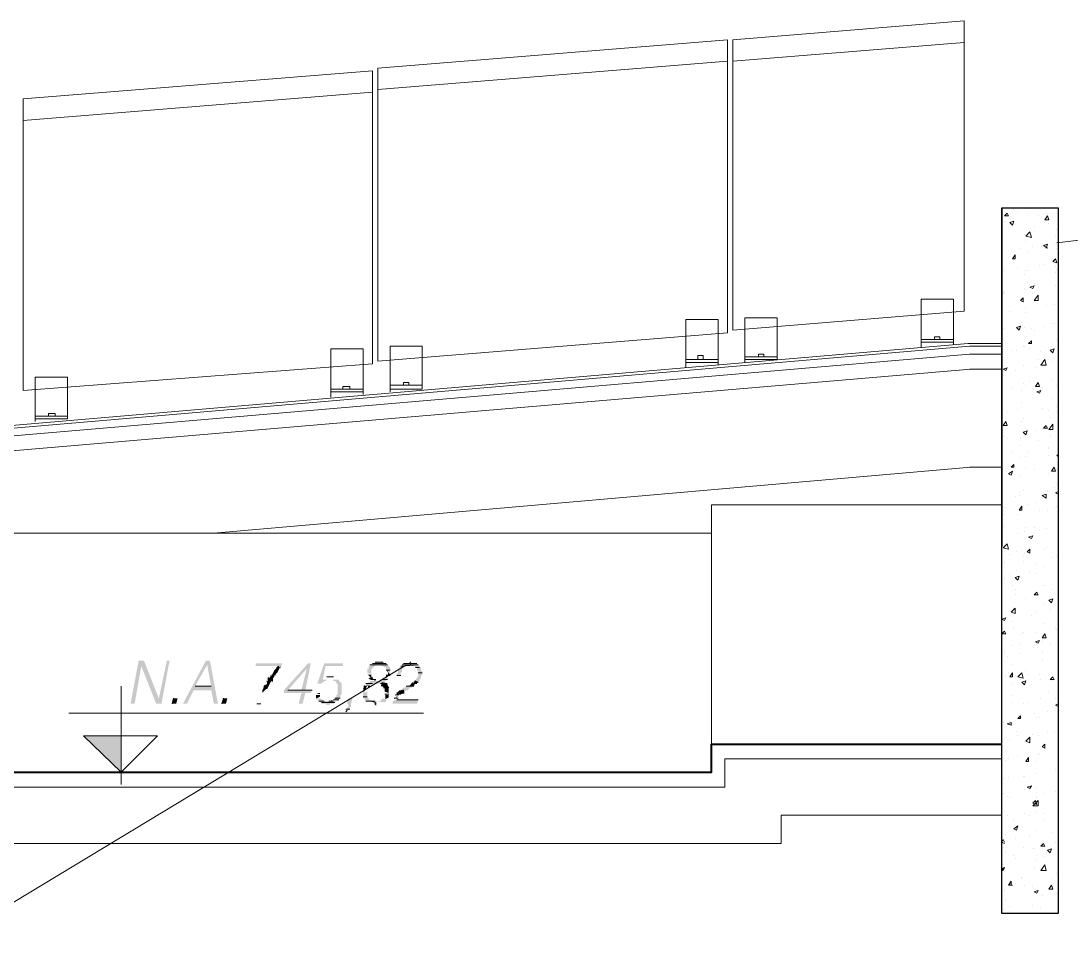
# Model space of a CAD drawing. Header units: millimetres. Extents: x 182 to 575, y -105 to 95.
# Drawn here: x 312.659 to 316.378, y 68.677 to 71.93 of the extents above; entities that cross this region are included whole.
import ezdxf

# ---------------------------------------------------------------- set-up
doc = ezdxf.new("R2010")
doc.units = ezdxf.units.MM
doc.header["$MEASUREMENT"] = 0
doc.layers.add('PDF_Geometry', color=7, linetype='Continuous')
doc.layers.add('PDF_Solid Fills', color=7, linetype='Continuous')

msp = doc.modelspace()

# ---------------------------------------------------------------- hatches: boundary and pattern name
at = {"layer": 'PDF_Solid Fills', "transparency": 33554559}
for points in [[(313.1754398308915, 69.66338860279669), (313.146866338828, 69.53005423771734), (313.0944858890925, 69.66338860279669), (313.0754390636957, 69.66338860279669), (313.0468720266588, 69.51100738586547), (313.061152317664, 69.51100738586547), (313.0849657039074, 69.6443385234316), (313.1373461536429, 69.51100738586547), (313.1563929790398, 69.51100738586547), (313.1849664711032, 69.66338860279669)], [(313.9611528203095, 69.6443385234316), (313.9563927144894, 69.64910185676496), (313.9516326351243, 69.65386193613), (313.9468725293043, 69.65386193613), (313.9421059684577, 69.65862526946336), (313.9135389314206, 69.65862526946336), (313.9087723970291, 69.65386193613), (313.904012291209, 69.65386193613), (313.8992521853888, 69.64910185676496), (313.8944856509974, 69.64910185676496), (313.8944856509974, 69.6443385234316), (313.8897255451773, 69.6443385234316), (313.8897255451773, 69.63481508427816), (313.8849654393571, 69.63481508427816), (313.8849654393571, 69.62052833824643), (313.8992521853888, 69.61576825888136), (313.8992521853888, 69.63481508427816), (313.904012291209, 69.63481508427816), (313.904012291209, 69.63957841761149), (313.9087723970291, 69.63957841761149), (313.9087723970291, 69.6443385234316), (313.9135389314206, 69.6443385234316), (313.9167130522037, 69.64751479637636), (313.9278192224259, 69.64910185676496), (313.9333798526141, 69.6483072490175), (313.9373458890925, 69.6443385234316), (313.9421059684577, 69.6443385234316), (313.9468725293043, 69.63957841761149), (313.9516326351243, 69.63957841761149), (313.9516326351243, 69.63005500491309), (313.9563927144894, 69.62529167157976), (313.9563927144894, 69.62052833824643), (313.965919381156, 69.62052833824643), (313.965919381156, 69.63957841761149)], [(313.5659162859179, 69.6443385234316), (313.5802030319496, 69.63957841761149), (313.5802030319496, 69.6443385234316), (313.5849631113148, 69.65386193613), (313.4897289049655, 69.65386193613), (313.4897289049655, 69.6443385234316)], [(313.880205359992, 69.57767132766443), (313.8754387991455, 69.57767132766443), (313.8944856509974, 69.5729112482993), (313.8944856509974, 69.57767132766443), (313.8992521853888, 69.57767132766443), (313.904012291209, 69.58243466099776), (313.9325857832725, 69.58243466099776), (313.9563927144894, 69.57767132766443), (313.9516326351243, 69.58243466099776), (313.9468725293043, 69.58719799433106), (313.9468725293043, 69.59195807369616), (313.9516326351243, 69.59195807369616), (313.9563927144894, 69.59672140702952), (313.9611528203095, 69.6014815128496), (313.9468725293043, 69.60624481972792), (313.9468725293043, 69.6014815128496), (313.9421059684577, 69.59672140702952), (313.9325857832725, 69.59672140702952), (313.9278192224259, 69.59195807369616), (313.8944856509974, 69.59195807369616), (313.8944856509974, 69.58719799433106), (313.8897255451773, 69.58719799433106), (313.8849654393571, 69.58243466099776), (313.880205359992, 69.58243466099776)], [(313.8897255451773, 69.6014815128496), (313.8944856509974, 69.59672140702952), (313.9087723970291, 69.59672140702952), (313.904012291209, 69.6014815128496), (313.904012291209, 69.60624481972792)], [(313.9611528203095, 69.55386439644747), (313.9468725293043, 69.55386439644747), (313.9611528203095, 69.54910106311414)], [(313.989726312373, 69.54434098374907), (313.984966233008, 69.54434098374907), (313.984966233008, 69.53957765041574), (314.0040130584047, 69.54434098374907), (313.989726312373, 69.54910106311414)], [(314.0087731642249, 69.5633878091459), (314.0040130584047, 69.55862450226758), (313.9992529790397, 69.55862450226758), (313.9992529790397, 69.55386439644747), (314.0182998044364, 69.55386439644747), (314.0230599102566, 69.55862450226758), (314.0278200160767, 69.55862450226758), (314.0325865504682, 69.5633878091459), (314.0373466562884, 69.568147914966), (314.0421067621083, 69.568147914966), (314.0468668414735, 69.5729112482993), (314.0516334023201, 69.5729112482993), (314.0325865504682, 69.57767132766443), (314.0278200160767, 69.5729112482993), (314.0230599102566, 69.5729112482993), (314.0182998044364, 69.568147914966), (314.0135332700449, 69.568147914966)], [(313.1992532171349, 69.53005423771734), (313.1944866827434, 69.51100738586547), (313.2087734287751, 69.51100738586547), (313.2135335081401, 69.53005423771734)], [(313.375441391738, 69.53005423771734), (313.370681285918, 69.51100738586547), (313.3849615769233, 69.51100738586547), (313.3897281377698, 69.53005423771734)], [(313.8087716033782, 69.48243389380198), (313.8182982700449, 69.4871972006803), (313.82305834941, 69.49195730650041), (313.82305834941, 69.49672063983374), (313.8278249102566, 69.50148071919881), (313.8278249102566, 69.51100738586547), (313.8325850160767, 69.53005423771734), (313.8182982700449, 69.53005423771734), (313.8135381642248, 69.51100738586547), (313.8182982700449, 69.51100738586547), (313.8182982700449, 69.49672063983374), (313.8135381642248, 69.49672063983374), (313.8135381642248, 69.49195730650041), (313.8087716033782, 69.49195730650041)], [(313.9754395663413, 69.52053079856387), (313.9754395663413, 69.51100738586547), (314.0611535875053, 69.51100738586547), (314.0659201483519, 69.52529090438398), (313.989726312373, 69.52529090438398)]]:
    msp.add_hatch(color=256, dxfattribs=at).paths.add_polyline_path(points)
h = msp.add_hatch(color=256, dxfattribs=at)
h.paths.add_polyline_path([(313.3183008361825, 69.64910185676496), (313.3325811271878, 69.5729112482993), (313.2754405980874, 69.5729112482993)])
h.paths.add_polyline_path([(313.3563945398862, 69.51100738586547), (313.3278210478227, 69.66338860279669), (313.313534301791, 69.66338860279669), (313.2325868150185, 69.51100738586547), (313.2468671060238, 69.51100738586547), (313.2706805187222, 69.55862450226758), (313.3325811271878, 69.55862450226758), (313.3421077938544, 69.51100738586547)], flags=0)
h = msp.add_hatch(color=256, dxfattribs=at)
h.paths.add_polyline_path([(313.6706771589339, 69.63481508427816), (313.651630307082, 69.55862450226758), (313.6040099631667, 69.55862450226758)])
h.paths.add_polyline_path([(313.6849639049656, 69.65386193613), (313.6754436933254, 69.65386193613), (313.5897296721614, 69.55862450226758), (313.5897296721614, 69.54910106311414), (313.651630307082, 69.54910106311414), (313.6421101218968, 69.51100738586547), (313.6563904129022, 69.51100738586547), (313.6659170531137, 69.54910106311414), (313.6849639049656, 69.54910106311414), (313.6897239843306, 69.55862450226758), (313.6659170531137, 69.55862450226758)], flags=0)
h = msp.add_hatch(color=256, dxfattribs=at)
h.paths.add_polyline_path([(313.7659178203095, 69.52529090438398), (313.7611577409444, 69.52529090438398), (313.7802045663412, 69.52053079856387), (313.7802045663412, 69.52529090438398), (313.7849646721613, 69.52529090438398), (313.7849646721613, 69.53005423771734), (313.7897247779815, 69.53005423771734), (313.7897247779815, 69.53957765041574), (313.794491312373, 69.54434098374907), (313.794491312373, 69.58243466099776), (313.7897247779815, 69.58719799433106), (313.7849646721613, 69.59195807369616), (313.7849646721613, 69.59672140702952), (313.7611577409444, 69.59672140702952), (313.7659178203095, 69.59195807369616), (313.7706779261296, 69.59195807369616), (313.7754380319498, 69.58719799433106), (313.7754380319498, 69.58243466099776), (313.7802045663412, 69.58243466099776), (313.7802045663412, 69.54434098374907), (313.7754380319498, 69.53957765041574), (313.7754380319498, 69.53481431708238), (313.7706779261296, 69.53005423771734)])
h.paths.add_polyline_path([(313.7325842488809, 69.52053079856387), (313.7278241430608, 69.52529090438398), (313.7230575822143, 69.52529090438398), (313.7230575822143, 69.53005423771734), (313.708777291209, 69.53005423771734), (313.708777291209, 69.52529090438398), (313.7135373970291, 69.52053079856387), (313.7182974763941, 69.51576746523054), (313.7230575822143, 69.51576746523054), (313.7230575822143, 69.51100738586547), (313.7373443282461, 69.51100738586547), (313.7421044340661, 69.50624405253214), (313.7516310742778, 69.50624405253214), (313.7516310742778, 69.51100738586547), (313.7659178203095, 69.51100738586547), (313.7706779261296, 69.51576746523054), (313.7754380319498, 69.52053079856387)])
h.paths.add_polyline_path([(313.708777291209, 69.58243466099776), (313.7230575822143, 69.58243466099776), (313.7278241430608, 69.58719799433106), (313.7302037892898, 69.58957762733482), (313.7373443282461, 69.59195807369616), (313.7421044340661, 69.59672140702952), (313.7278241430608, 69.59672140702952), (313.7373443282461, 69.6443385234316), (313.7992514181931, 69.6443385234316), (313.7992514181931, 69.65386193613), (313.7325842488809, 69.65386193613)])
h = msp.add_hatch(color=256, dxfattribs=at)
h.paths.add_polyline_path([(314.0230599102566, 69.6443385234316), (314.0040130584047, 69.6443385234316), (313.9992529790397, 69.63957841761149), (313.9992529790397, 69.63481508427816), (313.9944864181931, 69.63481508427816), (313.9944864181931, 69.62052833824643), (313.989726312373, 69.61576825888136), (313.989726312373, 69.61100492554803), (314.0040130584047, 69.61100492554803), (314.0040130584047, 69.62052833824643), (314.0087731642249, 69.62529167157976), (314.0087731642249, 69.63481508427816), (314.0135332700449, 69.63481508427816), (314.0135332700449, 69.63957841761149), (314.0182998044364, 69.63957841761149)])
h.paths.add_polyline_path([(314.0325865504682, 69.64910185676496), (314.0040130584047, 69.6443385234316), (314.0393868327845, 69.64706029695986), (314.0421067621083, 69.6443385234316), (314.0516334023201, 69.6443385234316), (314.0563935081401, 69.63957841761149), (314.0611535875053, 69.63957841761149), (314.0611535875053, 69.63005500491309), (314.0659201483519, 69.62529167157976), (314.0659201483519, 69.60624481972792), (314.0611535875053, 69.60624481972792), (314.0611535875053, 69.6014815128496), (314.0563935081401, 69.59672140702952), (314.0563935081401, 69.59195807369616), (314.0516334023201, 69.59195807369616), (314.0659201483519, 69.58719799433106), (314.0706802541719, 69.59195807369616), (314.0706802541719, 69.59672140702952), (314.075440333537, 69.6014815128496), (314.075440333537, 69.61100492554803), (314.0802004393571, 69.61100492554803), (314.0802004393571, 69.62529167157976), (314.075440333537, 69.63005500491309), (314.075440333537, 69.63957841761149), (314.0706802541719, 69.63957841761149), (314.0706802541719, 69.6443385234316), (314.0659201483519, 69.64910185676496)])
h = msp.add_hatch(color=256, dxfattribs=at)
h.paths.add_polyline_path([(313.9135389314206, 69.52053079856387), (313.9468725293043, 69.51576746523054), (313.9516326351243, 69.52053079856387), (313.9516326351243, 69.52529090438398), (313.9563927144894, 69.52529090438398), (313.9373458890925, 69.53005423771734), (313.9373458890925, 69.52529090438398), (313.9325857832725, 69.52529090438398), (313.9325857832725, 69.52053079856387)])
h.paths.add_polyline_path([(313.8992521853888, 69.52053079856387), (313.8992521853888, 69.52529090438398), (313.8897255451773, 69.52529090438398), (313.8897255451773, 69.53005423771734), (313.8849654393571, 69.53481431708238), (313.8849654393571, 69.55386439644747), (313.8706786933254, 69.54910106311414), (313.8706786933254, 69.53005423771734), (313.8754387991455, 69.53005423771734), (313.8754387991455, 69.52529090438398), (313.880205359992, 69.52053079856387)])

# ---------------------------------------------------------------- linework, layer by layer
at = {"layer": 'PDF_Geometry', "lineweight": 0}
for points in [[(315.1802025028493, 71.78719566628874), (315.9992490901508, 71.85386283560092), (315.9992490901508, 71.93005344406652), (315.1802025028493, 71.86338627475436), (315.1802025028493, 71.78719566628874), (315.1802025028493, 71.85862616893428)], [(313.9230591430608, 71.6871981266062), (315.1611556774524, 71.78719566628874), (315.1611556774524, 71.86338627475436), (313.9230591430608, 71.76338548110357), (313.9230591430608, 71.6871981266062), (313.9230591430608, 71.75386206840517)], [(312.6659157568175, 71.57767392025698), (313.904012291209, 71.67767145993955), (313.904012291209, 71.75386206840517), (312.6659157568175, 71.65386452872261), (312.6659157568175, 71.57767392025698), (312.6659157568175, 71.64910119538928)], [(315.9992490901508, 71.76338548110357), (315.9992490901508, 71.77291214777023)], [(315.1802025028493, 71.6967215393046), (315.1802025028493, 71.70624495200306)], [(315.8468678732196, 70.77291085147394), (315.8468678732196, 70.94433889380198), (315.961155412902, 70.94433889380198), (315.961155412902, 70.78243426417234)], [(315.0135345398862, 70.70148357634164), (315.0135345398862, 70.87291161866972), (315.1278220795688, 70.87291161866972), (315.1278220795688, 70.71100698904007)], [(315.2230627409444, 70.72053042819354), (315.2230627409444, 70.8776717244898), (315.3373438256006, 70.8776717244898), (315.3373438256006, 70.73005384089194), (315.2230627409444, 70.73005384089194)], [(313.965919381156, 70.61576955517765), (313.965919381156, 70.77767418480727), (314.0802004393571, 70.77767418480727), (314.0802004393571, 70.62529296787605), (313.965919381156, 70.62529296787605)], [(315.8468678732196, 70.8014811160242), (315.961155412902, 70.8014811160242)], [(315.8468678732196, 70.79195770332578), (315.961155412902, 70.79195770332578)], [(313.7563911800978, 70.59671947581256), (313.7563911800978, 70.76814751814061), (313.8706786933254, 70.76814751814061), (313.8706786933254, 70.60624288851096)], [(315.3373438256006, 70.73957725359034), (315.2230627409444, 70.73957725359034)], [(315.0135345398862, 70.73005384089194), (315.1278220795688, 70.73005384089194)], [(315.0135345398862, 70.72053042819354), (315.1278220795688, 70.72053042819354)], [(309.6040112594629, 70.14910249168557), (316.0230625028493, 70.69672024300834)], [(312.7087759949127, 70.51100545464854), (312.7087759949127, 70.66814997845808), (312.8230570795688, 70.66814997845808), (312.8230570795688, 70.52052886734694), (312.7087759949127, 70.52052886734694)], [(316.0182959420026, 70.69672024300834), (316.1325834552302, 70.69672024300834)], [(313.7563911800978, 70.62529296787605), (313.8706786933254, 70.62529296787605)], [(314.0802004393571, 70.63957648639456), (313.965919381156, 70.63957648639456)], [(313.7563911800978, 70.61576955517765), (313.8706786933254, 70.61576955517765)], [(312.8230570795688, 70.53005228004537), (312.7087759949127, 70.53005228004537)], [(313.3421077938544, 70.11576889380197), (316.0230625028493, 70.34910079856388)], [(316.0182959420026, 70.34910079856388), (316.1325834552302, 70.34910079856388)]]:
    msp.add_lwpolyline(points, dxfattribs=at)
at = {"layer": 'PDF_Geometry', "color": 254, "lineweight": 20, "true_color": 0xdddddd}
msp.add_lwpolyline([(315.9992490901508, 71.85386283560092), (315.9992490901508, 70.90148188321996), (315.1802025028493, 70.8348147139078), (315.1802025028493, 71.78719566628874)], close=True, dxfattribs=at)
at = {"layer": 'PDF_Geometry', "lineweight": 0}
for points in [[(315.1611556774524, 71.78719566628874), (315.1611556774524, 70.82529127475436), (313.9230591430608, 70.72529050755858), (313.9230591430608, 71.6871981266062)], [(313.904012291209, 71.67767145993955), (313.904012291209, 70.71576709486018), (312.6659157568175, 70.62052963454272), (312.6659157568175, 71.57767392025698)], [(315.9135350689868, 70.81100452872263), (315.8944882171349, 70.81100452872263), (315.8944882171349, 70.8014811160242), (315.9135350689868, 70.8014811160242)], [(315.0754416298332, 70.74434058692367), (315.0563948044365, 70.74434058692367), (315.0563948044365, 70.73005384089194), (315.0754416298332, 70.73005384089194)], [(315.2706766298334, 70.74910069274378), (315.2897234816851, 70.74910069274378), (315.2897234816851, 70.73957725359034), (315.2706766298334, 70.73957725359034)], [(313.82305834941, 70.63481638057448), (313.7992514181931, 70.63481638057448), (313.7992514181931, 70.62529296787605), (313.82305834941, 70.62529296787605)], [(314.0135332700449, 70.64909989909299), (314.0325865504682, 70.64909989909299), (314.0325865504682, 70.63957648639456), (314.0135332700449, 70.63957648639456)], [(312.756396338828, 70.53957894671203), (312.7802032965, 70.53957894671203), (312.7802032965, 70.53005228004537), (312.756396338828, 70.53005228004537)]]:
    msp.add_lwpolyline(points, close=True, dxfattribs=at)
at = {"layer": 'PDF_Geometry', "lineweight": 13}
for points in [[(326.2278241430608, 71.74433865570674), (324.4897237462354, 71.64433786205595), (322.9135376615794, 71.41576929062737), (320.1659157568175, 71.4729098197279), (318.4278218150185, 71.196720904384), (317.527821285918, 71.28719500491309), (316.3278249102566, 71.14434045464856)], [(309.6040112594629, 70.20148291496602), (316.0182959420026, 70.74910069274378), (316.1325834552302, 70.74910069274378)], [(316.1325834552302, 70.21576643348453), (315.1040151218967, 70.21576643348453), (315.1040151218967, 70.11576889380197), (315.1040151218967, 69.36814958163268)], [(316.1325834552302, 70.16814934353741), (316.1325834552302, 70.06814854988664)], [(309.6040112594629, 69.36814958163268), (309.6040112594629, 70.11576889380197), (315.1040151218967, 70.11576889380197)], [(313.9421059684577, 69.65862526946336), (313.9135389314206, 69.65862526946336), (313.9421059684577, 69.65862526946336)], [(314.0397267091984, 69.65862526946336), (314.0373466562884, 69.65862526946336), (314.0373434287751, 69.65862526946336), (314.0373466562884, 69.65862526946336), (314.0349666033784, 69.65386193613), (314.0349633890926, 69.65386193613), (314.0397267091984, 69.65148189644748), (314.0349666033784, 69.64672019009828)], [(305.6990322039101, 64.61576825888135), (314.0159165372407, 69.6443385234316), (314.0040130584047, 69.6443385234316), (314.0159165372407, 69.6443385234316)], [(313.904012291209, 69.65386193613), (313.9516326351243, 69.65386193613), (313.904012291209, 69.65386193613)], [(313.9278192224259, 69.64910185676496), (313.9563927144894, 69.64910185676496), (313.9278192224259, 69.64910185676496)], [(313.965919381156, 69.63005500491309), (313.9516326351243, 69.63005500491309), (313.965919381156, 69.63005500491309)], [(314.0659201483519, 69.64910185676496), (314.0040130584047, 69.6443385234316), (314.0659201483519, 69.64910185676496)], [(314.0659201483519, 69.64910185676496), (314.0087731642249, 69.64910185676496), (314.0659201483519, 69.64910185676496)], [(314.0135332700449, 69.65386193613), (314.0611535875053, 69.65386193613), (314.0135332700449, 69.65386193613)], [(314.0563935081401, 69.63957841761149), (314.0706802541719, 69.63957841761149), (314.0563935081401, 69.63957841761149)], [(313.7421044340661, 69.60624481972792), (313.7659178203095, 69.60624481972792), (313.7421044340661, 69.60624481972792)], [(313.7611577409444, 69.60624481972792), (313.7468709949127, 69.60624481972792), (313.7611577409444, 69.60624481972792)], [(313.9135357039073, 69.59195807369616), (313.9111556642249, 69.59672140702952), (313.9159189843307, 69.59672140702952)], [(313.9563927144894, 69.59672140702952), (313.9373458890925, 69.59672140702952), (313.9563927144894, 69.59672140702952)], [(313.9516326351243, 69.61100492554803), (313.965919381156, 69.61100492554803), (313.9516326351243, 69.61100492554803)], [(314.0802004393571, 69.62052833824643), (314.0659201483519, 69.62052833824643), (314.0802004393571, 69.62052833824643)], [(313.0135384287751, 69.2252918038549), (313.0135384287751, 69.5729112482993)], [(313.2754405980874, 69.5729112482993), (313.3325811271878, 69.5729112482993), (313.2754405980874, 69.5729112482993)], [(313.6897239843306, 69.55862450226758), (313.6040099631667, 69.55862450226758), (313.6897239843306, 69.55862450226758)], [(313.8706786933254, 69.5633878091459), (313.8849654393571, 69.5633878091459), (313.8706786933254, 69.5633878091459)], [(313.8849654393571, 69.5633878091459), (313.8706786933254, 69.5633878091459), (313.8849654393571, 69.5633878091459)], [(313.904012291209, 69.58243466099776), (313.880205359992, 69.58243466099776), (313.904012291209, 69.58243466099776)], [(313.9325857832725, 69.58243466099776), (313.9516326351243, 69.58243466099776), (313.9325857832725, 69.58243466099776)], [(313.9468725293043, 69.568147914966), (313.9611528203095, 69.568147914966), (313.9468725293043, 69.568147914966)], [(314.0087731642249, 69.54910106311414), (313.989726312373, 69.54910106311414), (314.0087731642249, 69.54910106311414)], [(313.989726312373, 69.54910106311414), (314.0087731642249, 69.54910106311414), (313.989726312373, 69.54910106311414)], [(314.0230599102566, 69.5729112482993), (314.0468668414735, 69.5729112482993), (314.0230599102566, 69.5729112482993)], [(314.0421067621083, 69.58243466099776), (314.0611535875053, 69.58243466099776), (314.0421067621083, 69.58243466099776)], [(313.1944866827434, 69.51100738586547), (313.1992532171349, 69.53005423771734), (313.1944866827434, 69.51100738586547)], [(313.370681285918, 69.51100738586547), (313.375441391738, 69.53005423771734), (313.370681285918, 69.51100738586547)], [(313.5087757568175, 69.51100738586547), (313.4944890107857, 69.51100738586547), (313.5087757568175, 69.51100738586547)], [(313.7135373970291, 69.52053079856387), (313.7325842488809, 69.52053079856387), (313.7135373970291, 69.52053079856387)], [(313.7325842488809, 69.52053079856387), (313.7135373970291, 69.52053079856387), (313.7325842488809, 69.52053079856387)], [(313.7706779261296, 69.51576746523054), (313.7230575822143, 69.51576746523054), (313.7706779261296, 69.51576746523054)], [(313.7492510345952, 69.52053079856387), (313.7659178203095, 69.52053079856387), (313.7587744605211, 69.52291085147394)], [(313.7659178203095, 69.52529090438398), (313.7849646721613, 69.52529090438398), (313.7659178203095, 69.52529090438398)], [(313.7706779261296, 69.53005423771734), (313.7897247779815, 69.53005423771734), (313.7706779261296, 69.53005423771734)], [(313.8849654393571, 69.53481431708238), (313.8706786933254, 69.53481431708238), (313.8849654393571, 69.53481431708238)], [(313.8968721457063, 69.52053079856387), (313.9159189843307, 69.51576746523054), (313.9159157568175, 69.51576746523054), (313.915915770045, 69.51100738586547), (313.9111524367116, 69.51100738586547), (313.9111556642249, 69.51100738586547), (313.915915770045, 69.50862571919879), (313.9159189843307, 69.50624405253214)], [(313.9468725293043, 69.54434098374907), (313.9611528203095, 69.54434098374907), (313.9468725293043, 69.54434098374907)], [(313.9944864181931, 69.53005423771734), (313.9801996721613, 69.53005423771734), (313.9944864181931, 69.53005423771734)], [(314.0659201483519, 69.52529090438398), (313.989726312373, 69.52529090438398), (314.0659201483519, 69.52529090438398)], [(312.8278236139603, 69.4776737879819), (314.0849670002036, 69.4776737879819)], [(313.82305834941, 69.49195730650041), (313.8087716033782, 69.49195730650041), (313.82305834941, 69.49195730650041)], [(308.6040099631667, 69.31576915835223), (309.5516308097275, 69.31576915835223), (309.5516308097275, 69.21576839115647), (315.1516290107858, 69.21576839115647), (315.1516290107858, 69.31576915835223), (316.1325834552302, 69.31576915835223)], [(308.6040099631667, 69.11576759750568), (309.351629275336, 69.11576759750568), (309.351629275336, 69.01576683030993), (315.3516305716322, 69.01576683030993), (315.3516305716322, 69.11576759750568), (316.1325834552302, 69.11576759750568)]]:
    msp.add_lwpolyline(points, dxfattribs=at)
at = {"layer": 'PDF_Geometry', "lineweight": 25}
msp.add_lwpolyline([(316.1325834552302, 71.26814817951626), (316.1325834552302, 70.06814854988664)], dxfattribs=at)
msp.add_lwpolyline([(316.1325834552302, 71.26814817951626), (316.3325850160767, 71.26814817951626), (316.3325850160767, 68.76814817951626), (316.1325834552302, 68.76814817951626)], close=True, dxfattribs=at)
at = {"layer": 'PDF_Geometry', "lineweight": 20}
for points in [[(316.1754436933254, 71.26338807369618), (316.1754436933254, 71.26338807369618)], [(316.1421101218968, 71.22053106311415), (316.1421101218968, 71.22053106311415)], [(316.1897239843306, 71.25386466099775), (316.1897239843306, 71.25386466099775)], [(316.2278241430608, 71.24433799433109), (316.2278241430608, 71.24433799433109)], [(316.2611577409444, 71.23957791496599), (316.2611577409444, 71.23957791496599)], [(316.294491312373, 71.24910132766442), (316.294491312373, 71.24910132766442)], [(316.2468709949127, 71.20148098374906), (316.2468709949127, 71.20148098374906)], [(316.2992514181931, 71.21100765041572), (316.2992514181931, 71.21100765041572)], [(316.3278249102566, 71.19195757105066), (316.3278249102566, 71.19195757105066)], [(316.2135373970291, 71.1729107191988), (316.2135373970291, 71.1729107191988)], [(316.2182974763941, 71.14910056046864), (316.2182974763941, 71.14910056046864)], [(316.2278241430608, 71.17767405253213), (316.2278241430608, 71.17767405253213)], [(316.32305834941, 71.16814738586547), (316.32305834941, 71.16814738586547)], [(316.1944905451772, 71.12529037528347), (316.1944905451772, 71.12529037528347)], [(316.2230575822143, 71.11100685676496), (316.2230575822143, 71.11100685676496)], [(316.2421044340661, 71.1300537086168), (316.2421044340661, 71.1300537086168)], [(316.294491312373, 71.12529037528347), (316.2802045663412, 71.13481704195013), (316.294491312373, 71.1395771213152), (316.2897247779815, 71.12529037528347)], [(316.3182982700449, 71.1395771213152), (316.3182982700449, 71.1395771213152)], [(316.3278249102566, 71.12529037528347), (316.3278249102566, 71.12529037528347)], [(316.1754436933254, 71.07290995200304), (316.1754436933254, 71.07290995200304)], [(316.1421101218968, 71.04433968745278), (316.1421101218968, 71.04433968745278)], [(316.1897239843306, 71.05386310015118), (316.1897239843306, 71.05386310015118)], [(316.2182974763941, 71.04433968745278), (316.2182974763941, 71.04433968745278)], [(316.2230575822143, 71.04433968745278), (316.2230575822143, 71.04433968745278)], [(316.2659178203095, 71.0633865128496), (316.2659178203095, 71.0633865128496)], [(316.2802045663412, 71.0681498461829), (316.2802045663412, 71.0681498461829)], [(316.32305834941, 71.0586264334845), (316.32305834941, 71.0586264334845)], [(316.32305834941, 71.03957635411945), (316.32305834941, 71.03957635411945)], [(316.3278249102566, 71.04909976681787), (316.3278249102566, 71.04909976681787)], [(316.2135373970291, 71.03005294142102), (316.2135373970291, 71.03005294142102)], [(316.1373435610502, 70.97291241232048), (316.1373435610502, 70.97291241232048)], [(316.1373435610502, 70.96814907898718), (316.1373435610502, 70.96814907898718)], [(316.1421101218968, 70.96338574565382), (316.1421101218968, 70.96338574565382)], [(316.2135373970291, 70.98243582501891), (316.2135373970291, 70.98243582501891)], [(316.2182974763941, 70.97767249168558), (316.2182974763941, 70.97767249168558)], [(316.2421044340661, 70.96338574565382), (316.2421044340661, 70.96338574565382)], [(316.2611577409444, 70.98719593083902), (316.2611577409444, 70.98719593083902)], [(316.32305834941, 70.99195923771734), (316.32305834941, 70.99195923771734)], [(316.3182982700449, 70.92529206840516), (316.3182982700449, 70.92529206840516)], [(316.1611569472936, 70.90148188321996), (316.1611569472936, 70.90148188321996)], [(316.2182974763941, 70.9110053223734), (316.2182974763941, 70.9110053223734)], [(316.2182974763941, 70.89672180385489), (316.2182974763941, 70.89672180385489)], [(316.2897247779815, 70.92052873507183), (316.2897247779815, 70.92052873507183)], [(316.2040107303624, 70.86338820597129), (316.2040107303624, 70.86338820597129)], [(316.2849646721613, 70.84910145993956), (316.2849646721613, 70.84910145993956)], [(316.3087716033782, 70.85862487263796), (316.3087716033782, 70.85862487263796)], [(316.3182982700449, 70.85862487263796), (316.3182982700449, 70.85862487263796)], [(316.1373435610502, 70.83957804724113), (316.1373435610502, 70.83957804724113)], [(316.2135373970291, 70.8443381266062), (316.2135373970291, 70.8443381266062)], [(316.2373443282461, 70.83957804724113), (316.2373443282461, 70.83957804724113)], [(316.2468709949127, 70.8348147139078), (316.2468709949127, 70.8348147139078)], [(309.3468691695159, 70.21576643348453), (316.0135358361825, 70.7871975975057), (316.1325834552302, 70.7871975975057)], [(309.4659167885635, 70.21576643348453), (316.0182959420026, 70.77767418480727), (316.1325834552302, 70.77767418480727)], [(316.208777291209, 70.77767418480727), (316.208777291209, 70.77767418480727)], [(316.2135373970291, 70.77767418480727), (316.2135373970291, 70.77767418480727)], [(316.3087716033782, 70.77767418480727), (316.3087716033782, 70.77767418480727)], [(316.3135381642248, 70.79195770332578), (316.3135381642248, 70.79195770332578)], [(316.3278249102566, 70.7967210102041), (316.3278249102566, 70.7967210102041)], [(316.1659170531137, 70.76338743877551), (316.1659170531137, 70.76338743877551)], [(316.1849639049656, 70.76338743877551), (316.1849639049656, 70.76338743877551)], [(316.2325842488809, 70.76814751814061), (316.2325842488809, 70.76814751814061)], [(316.2706779261296, 70.75862410544218), (316.2706779261296, 70.75862410544218)], [(316.1421101218968, 70.71100698904007), (316.1421101218968, 70.71100698904007)], [(316.208777291209, 70.71100698904007), (316.208777291209, 70.71100698904007)], [(316.2563911800978, 70.70148357634164), (316.2563911800978, 70.70148357634164)], [(316.2611577409444, 70.73005384089194), (316.2611577409444, 70.73005384089194)], [(316.3135381642248, 70.72529050755858), (316.3135381642248, 70.72529050755858)], [(316.1325834552302, 70.68243349697659), (316.1325834552302, 70.68243349697659)], [(316.1802037991455, 70.69195690967501), (316.1802037991455, 70.69195690967501)], [(316.1659170531137, 70.63005307369616), (316.1659170531137, 70.63005307369616)], [(316.208777291209, 70.64433981972789), (316.208777291209, 70.64433981972789)], [(316.2182974763941, 70.63957648639456), (316.2182974763941, 70.63957648639456)], [(316.2325842488809, 70.65386323242632), (316.2325842488809, 70.65386323242632)], [(316.2754380319498, 70.63005307369616), (316.2754380319498, 70.63005307369616)], [(316.3087716033782, 70.65862656575965), (316.3087716033782, 70.65862656575965)], [(316.3278249102566, 70.63957648639456), (316.3278249102566, 70.63957648639456)], [(316.2040107303624, 70.62052963454272), (316.2040107303624, 70.62052963454272)], [(316.3087716033782, 70.59195936999245), (316.3087716033782, 70.59195936999245)], [(316.1897239843306, 70.55386246523054), (316.1897239843306, 70.55386246523054)], [(316.2040107303624, 70.57767262396072), (316.2040107303624, 70.57767262396072)], [(316.2754380319498, 70.55862577210885), (316.2754380319498, 70.55862577210885)], [(316.3278249102566, 70.563385877929), (316.3278249102566, 70.563385877929)], [(316.151630307082, 70.5443390260771), (316.151630307082, 70.5443390260771)], [(316.208777291209, 70.52052886734694), (316.208777291209, 70.52052886734694)], [(316.2992514181931, 70.54910235941045), (316.2992514181931, 70.54910235941045)], [(316.3040115240132, 70.52529220068027), (316.3040115240132, 70.52529220068027)], [(316.3278249102566, 70.5443390260771), (316.3278249102566, 70.5443390260771)], [(316.2040107303624, 70.51100545464854), (316.2040107303624, 70.51100545464854)], [(316.2230575822143, 70.4824351900983), (316.2230575822143, 70.4824351900983)], [(316.2563911800978, 70.47767185676494), (316.2563911800978, 70.47767185676494)], [(316.2754380319498, 70.48719526946334), (316.2754380319498, 70.48719526946334)], [(316.1421101218968, 70.4586250049131), (316.1421101218968, 70.4586250049131)], [(316.151630307082, 70.44910159221467), (316.151630307082, 70.44910159221467)], [(316.1992506509973, 70.44910159221467), (316.1992506509973, 70.44910159221467)], [(316.2611577409444, 70.44433825888137), (316.2611577409444, 70.44433825888137)], [(316.3040115240132, 70.4586250049131), (316.3040115240132, 70.4586250049131)], [(316.1944905451772, 70.42529140702948), (316.1944905451772, 70.42529140702948)], [(316.2230575822143, 70.40624458163265), (316.2230575822143, 70.40624458163265)], [(316.2992514181931, 70.4205313276644), (316.2992514181931, 70.4205313276644)], [(316.2992514181931, 70.41576799433108), (316.2992514181931, 70.41576799433108)], [(316.1706771589339, 70.40148124829932), (316.1706771589339, 70.40148124829932)], [(316.1992506509973, 70.38243439644748), (316.1992506509973, 70.38243439644748)], [(316.2182974763941, 70.38719772978081), (316.2182974763941, 70.38719772978081)], [(316.2992514181931, 70.39195783560092), (316.2992514181931, 70.39195783560092)], [(316.3325850160767, 70.38719772978081), (316.3278249102566, 70.39195783560092), (316.3325850160767, 70.39195783560092)], [(316.1706771589339, 70.33005397316705), (316.1706771589339, 70.33005397316705)], [(316.2182974763941, 70.34434071919881), (316.2182974763941, 70.34434071919881)], [(316.2468709949127, 70.33957738586548), (316.2468709949127, 70.33957738586548)], [(316.3278249102566, 70.33957738586548), (316.3278249102566, 70.33957738586548)], [(316.1944905451772, 70.3157672271353), (316.1944905451772, 70.3157672271353)], [(316.2992514181931, 70.32529063983375), (316.2992514181931, 70.32529063983375)], [(316.1944905451772, 70.25862669803479), (316.1944905451772, 70.25862669803479)], [(316.208777291209, 70.26815011073319), (316.208777291209, 70.26815011073319)], [(316.294491312373, 70.26338677739986), (316.294491312373, 70.26338677739986)], [(316.3182982700449, 70.27767352343162), (316.3182982700449, 70.27767352343162)], [(316.3325850160767, 70.25386336470146), (316.32305834941, 70.25862669803479), (316.3325850160767, 70.26338677739986)], [(316.3278249102566, 70.28719696258503), (316.3278249102566, 70.28719696258503)], [(316.1802037991455, 70.24433995200306), (316.1802037991455, 70.24433995200306)], [(316.1944905451772, 70.2491000313681), (316.1944905451772, 70.2491000313681)], [(316.2230575822143, 70.21576643348453), (316.2230575822143, 70.21576643348453)], [(316.2563911800978, 70.22529310015119), (316.2563911800978, 70.22529310015119)], [(316.2897247779815, 70.2395766186697), (316.2897247779815, 70.2395766186697)], [(316.1421101218968, 70.20624302078613), (316.1421101218968, 70.20624302078613)], [(316.1421101218968, 70.18243608956917), (316.1421101218968, 70.18243608956917)], [(316.1897239843306, 70.18243608956917), (316.1897239843306, 70.18243608956917)], [(316.2659178203095, 70.1967196080877), (316.2659178203095, 70.1967196080877)], [(316.294491312373, 70.1967196080877), (316.294491312373, 70.1967196080877)], [(316.3182982700449, 70.20624302078613), (316.3182982700449, 70.20624302078613)], [(316.3278249102566, 70.21100635411946), (316.3278249102566, 70.21100635411946)], [(316.1421101218968, 70.13957907898717), (316.1421101218968, 70.13957907898717)], [(316.1897239843306, 70.11576889380197), (316.1897239843306, 70.11576889380197)], [(316.2135373970291, 70.12052899962208), (316.2135373970291, 70.12052899962208)], [(316.2182974763941, 70.13481574565384), (316.2182974763941, 70.13481574565384)], [(316.2468709949127, 70.13481574565384), (316.2468709949127, 70.13481574565384)], [(316.2659178203095, 70.12529233295544), (316.2659178203095, 70.12529233295544)], [(316.2897247779815, 70.13005241232048), (316.2897247779815, 70.13005241232048)], [(316.1611569472936, 70.03957828533638), (316.1611569472936, 70.03957828533638)], [(316.1849639049656, 70.04910172448979), (316.1849639049656, 70.04910172448979)], [(316.208777291209, 70.03481497845806), (316.208777291209, 70.03481497845806)], [(316.2135373970291, 70.04433839115646), (316.2135373970291, 70.04433839115646)], [(316.2849646721613, 70.05862513718822), (316.2849646721613, 70.05862513718822)], [(316.2897247779815, 70.06338847052155), (316.2897247779815, 70.06338847052155)], [(316.3135381642248, 70.03005487263795), (316.3135381642248, 70.03005487263795)], [(316.3278249102566, 70.03481497845806), (316.3278249102566, 70.03481497845806)], [(316.1421101218968, 70.01100479327286), (316.1421101218968, 70.01100479327286)], [(316.208777291209, 70.01576812660622), (316.208777291209, 70.01576812660622)], [(316.2516310742778, 70.00624471390782), (316.2516310742778, 70.00624471390782)], [(316.2849646721613, 69.99672127475435), (316.2849646721613, 69.99672127475435)], [(316.1611569472936, 69.96814778269089), (316.1611569472936, 69.96814778269089)], [(316.1849639049656, 69.98243452872262), (316.1849639049656, 69.98243452872262)], [(316.2325842488809, 69.97767119538929), (316.2325842488809, 69.97767119538929)], [(316.2563911800978, 69.97291111602422), (316.2563911800978, 69.97291111602422)], [(316.1421101218968, 69.95386426417235), (316.1421101218968, 69.95386426417235)], [(316.1706771589339, 69.93005410544217), (316.1706771589339, 69.93005410544217)], [(316.2754380319498, 69.93005410544217), (316.2754380319498, 69.93005410544217)], [(316.2849646721613, 69.93005410544217), (316.2849646721613, 69.93005410544217)], [(316.1802037991455, 69.91576735941044), (316.1802037991455, 69.91576735941044)], [(316.1802037991455, 69.8967205075586), (316.1802037991455, 69.8967205075586)], [(316.2182974763941, 69.88243376152684), (316.2182974763941, 69.88243376152684)], [(316.3087716033782, 69.91576735941044), (316.3087716033782, 69.91576735941044)], [(316.1754436933254, 69.84910016364327), (316.1754436933254, 69.84910016364327)], [(316.2802045663412, 69.863386909675), (316.2802045663412, 69.863386909675)], [(316.3040115240132, 69.84434005782316), (316.3040115240132, 69.84434005782316)], [(316.2373443282461, 69.8252932324263), (316.2373443282461, 69.8252932324263)], [(316.2563911800978, 69.83481664512473), (316.2563911800978, 69.83481664512473)], [(316.1706771589339, 69.80148304724113), (316.1706771589339, 69.80148304724113)], [(316.1754436933254, 69.7824362218443), (316.1754436933254, 69.7824362218443)], [(316.2802045663412, 69.79671974036282), (316.2802045663412, 69.79671974036282)], [(316.2802045663412, 69.79671974036282), (316.2802045663412, 69.79671974036282)], [(316.32305834941, 69.7824362218443), (316.32305834941, 69.7824362218443)], [(316.3278249102566, 69.77290955517762), (316.3278249102566, 69.77290955517762)], [(316.2040107303624, 69.75862603665911), (316.2040107303624, 69.75862603665911)], [(316.208777291209, 69.76338614247922), (316.208777291209, 69.76338614247922)], [(316.2516310742778, 69.76338614247922), (316.2516310742778, 69.76338614247922)], [(316.1421101218968, 69.69671894671205), (316.1421101218968, 69.69671894671205)], [(316.1706771589339, 69.71576902607714), (316.1706771589339, 69.71576902607714)], [(316.1992506509973, 69.72529243877554), (316.1992506509973, 69.72529243877554)], [(316.2563911800978, 69.72052913189722), (316.2563911800978, 69.72052913189722)], [(316.2754380319498, 69.73005254459565), (316.2754380319498, 69.73005254459565)], [(316.2754380319498, 69.69671894671205), (316.2754380319498, 69.69671894671205)], [(316.3040115240132, 69.72052913189722), (316.3040115240132, 69.72052913189722)], [(316.151630307082, 69.6776721213152), (316.151630307082, 69.6776721213152)], [(316.1992506509973, 69.68719553401363), (316.1992506509973, 69.68719553401363)], [(316.2754380319498, 69.66338860279669), (316.2754380319498, 69.66338860279669)], [(316.1706771589339, 69.64910185676496), (316.1706771589339, 69.64910185676496)], [(316.2182974763941, 69.63005500491309), (316.2182974763941, 69.63005500491309)], [(316.1468702012619, 69.60624481972792), (316.1468702012619, 69.60624481972792)], [(316.1563904129022, 69.62052833824643), (316.1563904129022, 69.62052833824643)], [(316.1992506509973, 69.59672140702952), (316.1992506509973, 69.59672140702952)], [(316.2230575822143, 69.61576825888136), (316.2230575822143, 69.61576825888136)], [(316.2659178203095, 69.61576825888136), (316.2659178203095, 69.61576825888136)], [(316.2706779261296, 69.59672140702952), (316.2706779261296, 69.59672140702952)], [(316.3087716033782, 69.59195807369616), (316.3087716033782, 69.59195807369616)], [(316.1659170531137, 69.58243466099776), (316.1659170531137, 69.58243466099776)], [(316.2992514181931, 69.55386439644747), (316.2992514181931, 69.55386439644747)], [(316.1659170531137, 69.51576746523054), (316.1659170531137, 69.51576746523054)], [(316.1706771589339, 69.53957765041574), (316.1706771589339, 69.53957765041574)], [(316.208777291209, 69.51100738586547), (316.208777291209, 69.51100738586547)], [(316.2230575822143, 69.51576746523054), (316.2230575822143, 69.51576746523054)], [(316.2706779261296, 69.53005423771734), (316.2706779261296, 69.53005423771734)], [(316.32305834941, 69.53005423771734), (316.32305834941, 69.53005423771734)], [(316.3325850160767, 69.50148071919881), (316.32305834941, 69.50624405253214), (316.3325850160767, 69.51100738586547)], [(316.2468709949127, 69.4776737879819), (316.2468709949127, 69.4776737879819)], [(316.294491312373, 69.48243389380198), (316.294491312373, 69.48243389380198)], [(316.1373435610502, 69.44434019009827), (316.1373435610502, 69.44434019009827)], [(316.1611569472936, 69.44910029591838), (316.1611569472936, 69.44910029591838)], [(316.2563911800978, 69.46338704195014), (316.2563911800978, 69.46338704195014)], [(316.2659178203095, 69.46338704195014), (316.2659178203095, 69.46338704195014)], [(316.1849639049656, 69.41100661866972), (316.1849639049656, 69.41100661866972)], [(316.2421044340661, 69.40148317951625), (316.2421044340661, 69.40148317951625)], [(316.294491312373, 69.41100661866972), (316.294491312373, 69.41100661866972)], [(316.3182982700449, 69.41100661866972), (316.3182982700449, 69.41100661866972)], [(316.1611569472936, 69.38243310015119), (316.1611569472936, 69.38243310015119)], [(316.1897239843306, 69.39671984618292), (316.1897239843306, 69.39671984618292)], [(316.2135373970291, 69.37767302078612), (316.2135373970291, 69.37767302078612)], [(316.2278241430608, 69.38719643348452), (316.2278241430608, 69.38719643348452)], [(316.2611577409444, 69.39671984618292), (316.2611577409444, 69.39671984618292)], [(316.1897239843306, 69.32529257105065), (316.1897239843306, 69.32529257105065)], [(316.2611577409444, 69.33005267687076), (316.2611577409444, 69.33005267687076)], [(316.2659178203095, 69.3348160102041), (316.2659178203095, 69.3348160102041)], [(316.1373435610502, 69.31576915835223), (316.1373435610502, 69.31576915835223)], [(316.1468702012619, 69.3110058250189), (316.1468702012619, 69.3110058250189)], [(316.1563904129022, 69.31576915835223), (316.1563904129022, 69.31576915835223)], [(316.2516310742778, 69.30624574565383), (316.2516310742778, 69.30624574565383)], [(316.1563904129022, 69.24910196258506), (316.1563904129022, 69.24910196258506)], [(316.208777291209, 69.25386206840517), (316.208777291209, 69.25386206840517)], [(316.2135373970291, 69.25386206840517), (316.2135373970291, 69.25386206840517)], [(316.2563911800978, 69.26338548110357), (316.2563911800978, 69.26338548110357)], [(316.32305834941, 69.2776722271353), (316.32305834941, 69.2776722271353)], [(316.1373435610502, 69.24433865570674), (316.1373435610502, 69.24433865570674)], [(316.1373435610502, 69.1919582059713), (316.1373435610502, 69.1919582059713)], [(316.151630307082, 69.18243479327288), (316.151630307082, 69.18243479327288)], [(316.151630307082, 69.18243479327288), (316.151630307082, 69.18243479327288)], [(316.1611569472936, 69.17767145993955), (316.1611569472936, 69.17767145993955)], [(316.2135373970291, 69.20624495200306), (316.2135373970291, 69.20624495200306)], [(316.2563911800978, 69.21100505782314), (316.2563911800978, 69.21100505782314)], [(316.2563911800978, 69.1967215393046), (316.2563911800978, 69.1967215393046)], [(316.2563911800978, 69.17767145993955), (316.2563911800978, 69.17767145993955)], [(316.2849646721613, 69.1919582059713), (316.2849646721613, 69.1919582059713)], [(316.32305834941, 69.20148164512474), (316.32305834941, 69.20148164512474)], [(316.151630307082, 69.11576759750568), (316.151630307082, 69.11576759750568)], [(316.1754436933254, 69.10148085147395), (316.1754436933254, 69.10148085147395)], [(316.2135373970291, 69.12053093083904), (316.2135373970291, 69.12053093083904)], [(316.2325842488809, 69.11576759750568), (316.2325842488809, 69.11576759750568)], [(316.2516310742778, 69.13005434353744), (316.2516310742778, 69.13005434353744)], [(316.2849646721613, 69.12053093083904), (316.2849646721613, 69.12053093083904)], [(316.2516310742778, 69.06338717422526), (316.2516310742778, 69.06338717422526)], [(316.2802045663412, 69.09672077210885), (316.2802045663412, 69.09672077210885)], [(316.1421101218968, 69.01576683030993), (316.1325834552302, 69.02053016364326), (316.1373435610502, 69.03005357634166), (316.1421101218968, 69.02053016364326)], [(316.1468702012619, 69.0491004281935), (316.1468702012619, 69.0491004281935)], [(316.1802037991455, 69.03481690967499), (316.1802037991455, 69.03481690967499)], [(316.2325842488809, 69.03957698904006), (316.2325842488809, 69.03957698904006)], [(316.3087716033782, 69.05386376152686), (316.3087716033782, 69.05386376152686)], [(316.1373435610502, 69.00148331179142), (316.1373435610502, 69.00148331179142)], [(316.208777291209, 69.00148331179142), (316.208777291209, 69.00148331179142)], [(316.2421044340661, 68.99671997845806), (316.2421044340661, 68.99671997845806)], [(316.2468709949127, 68.99671997845806), (316.2468709949127, 68.99671997845806)], [(316.32305834941, 69.02053016364326), (316.32305834941, 69.02053016364326)], [(316.1468702012619, 68.98243323242633), (316.1468702012619, 68.98243323242633)], [(316.1754436933254, 68.9729098197279), (316.1754436933254, 68.9729098197279)], [(316.1802037991455, 68.9633864070295), (316.1802037991455, 68.9633864070295)], [(316.2563911800978, 68.9729098197279), (316.2563911800978, 68.9729098197279)], [(316.2563911800978, 68.95862630120936), (316.2563911800978, 68.95862630120936)], [(316.2849646721613, 68.96814971390782), (316.2849646721613, 68.96814971390782)], [(316.1373435610502, 68.9395762218443), (316.1373435610502, 68.9395762218443)], [(316.1421101218968, 68.91576929062737), (316.1421101218968, 68.91576929062737)], [(316.2468709949127, 68.93005280914588), (316.2468709949127, 68.93005280914588)], [(316.1706771589339, 68.86814894671204), (316.1563904129022, 68.86814894671204), (316.1659170531137, 68.8824356927438), (316.1659170531137, 68.86814894671204)], [(316.2040107303624, 68.89671921126231), (316.2040107303624, 68.89671921126231)], [(316.2040107303624, 68.8919591054422), (316.2040107303624, 68.8919591054422)], [(316.3087716033782, 68.8919591054422), (316.3087716033782, 68.8919591054422)], [(316.3278249102566, 68.91100595729404), (316.3278249102566, 68.91100595729404)], [(316.1421101218968, 68.8491020948602), (316.1421101218968, 68.8491020948602)], [(316.2135373970291, 68.86814894671204), (316.2135373970291, 68.86814894671204)], [(316.2421044340661, 68.86338561337871), (316.2421044340661, 68.86338561337871)], [(316.1468702012619, 68.81576852343161), (316.1468702012619, 68.81576852343161)], [(316.2754380319498, 68.83005526946334), (316.2754380319498, 68.83005526946334)], [(316.3278249102566, 68.83957868216177), (316.3278249102566, 68.83957868216177)], [(316.1373435610502, 68.78243492554802), (316.1373435610502, 68.78243492554802)], [(316.1611569472936, 68.79195833824642), (316.1611569472936, 68.79195833824642)], [(316.2421044340661, 68.79672167157975), (316.2421044340661, 68.79672167157975)], [(316.2706779261296, 68.78719500491309), (316.2706779261296, 68.78719500491309)], [(316.32305834941, 68.76814817951626), (316.32305834941, 68.76814817951626)]]:
    msp.add_lwpolyline(points, dxfattribs=at)
for points in [[(316.151630307082, 71.24910132766442), (316.1563904129022, 71.23957791496599), (316.1421101218968, 71.23957791496599)], [(316.1754436933254, 71.22053106311415), (316.1706771589339, 71.20624431708242), (316.1611569472936, 71.21576772978082)], [(316.294491312373, 71.23957791496599), (316.2992514181931, 71.22529116893426), (316.2849646721613, 71.22529116893426)], [(316.2182974763941, 71.16814738586547), (316.2325842488809, 71.18243413189722), (316.2373443282461, 71.1633873065004)], [(316.1802037991455, 71.10148344406653), (316.1802037991455, 71.0871966980348), (316.1706771589339, 71.0871966980348)], [(316.32305834941, 71.0871966980348), (316.3278249102566, 71.07290995200304), (316.3135381642248, 71.07767328533637)], [(316.2468709949127, 70.99195923771734), (316.2421044340661, 70.98243582501891), (316.2325842488809, 70.98719593083902)], [(316.208777291209, 70.94910222713528), (316.208777291209, 70.93481548110356), (316.1992506509973, 70.93957881443689)], [(316.2611577409444, 70.93957881443689), (316.2468709949127, 70.93957881443689), (316.2611577409444, 70.95862566628875)], [(316.1992506509973, 70.84910145993956), (316.1944905451772, 70.8348147139078), (316.1849639049656, 70.8443381266062)], [(316.2373443282461, 70.7967210102041), (316.2373443282461, 70.7871975975057), (316.2278241430608, 70.7871975975057)], [(316.3182982700449, 70.76814751814061), (316.3135381642248, 70.7538639996221), (316.3040115240132, 70.76338743877551)], [(316.151630307082, 70.70148357634164), (316.1468702012619, 70.69195690967501), (316.1373435610502, 70.69672024300834)], [(316.2897247779815, 70.71100698904007), (316.2706779261296, 70.71100698904007), (316.2849646721613, 70.73005384089194)], [(316.2611577409444, 70.64909989909299), (316.2659178203095, 70.63481638057448), (316.2516310742778, 70.63481638057448)], [(316.2706779261296, 70.62052963454272), (316.2659178203095, 70.61100622184432), (316.2563911800978, 70.61576955517765)], [(316.1468702012619, 70.51100545464854), (316.151630307082, 70.49672193613003), (316.1373435610502, 70.49672193613003)], [(316.2230575822143, 70.47767185676494), (316.2182974763941, 70.4633883382464), (316.208777291209, 70.47291175094483)], [(316.2897247779815, 70.49672193613003), (316.294491312373, 70.48719526946334), (316.2802045663412, 70.48719526946334)], [(316.3135381642248, 70.4824351900983), (316.2992514181931, 70.4824351900983), (316.3135381642248, 70.5014820154951)], [(316.1706771589339, 70.33481405253215), (316.1659170531137, 70.32053053401361), (316.1563904129022, 70.32529063983375)], [(316.1754436933254, 70.35862423771732), (316.1754436933254, 70.34910079856388), (316.1659170531137, 70.34910079856388)], [(316.3182982700449, 70.34910079856388), (316.32305834941, 70.33481405253215), (316.3087716033782, 70.33481405253215)], [(316.2897247779815, 70.25386336470146), (316.2897247779815, 70.2395766186697), (316.2754380319498, 70.2491000313681)], [(316.2040107303624, 70.21100635411946), (316.2040107303624, 70.1967196080877), (316.1944905451772, 70.1967196080877)], [(316.2421044340661, 70.10624548110357), (316.2373443282461, 70.09671881443691), (316.2278241430608, 70.10148214777024)], [(316.1563904129022, 70.05862513718822), (316.1373435610502, 70.06338847052155), (316.151630307082, 70.07767198904008)], [(316.2325842488809, 70.05862513718822), (316.2325842488809, 70.04433839115646), (316.2230575822143, 70.04910172448979)], [(316.1944905451772, 69.96338767687078), (316.1897239843306, 69.94910093083902), (316.1802037991455, 69.95862436999246)], [(316.2563911800978, 69.906243920257), (316.2611577409444, 69.8967205075586), (316.2468709949127, 69.8967205075586)], [(316.3135381642248, 69.88243376152684), (316.3087716033782, 69.86815024300833), (316.2992514181931, 69.87767365570673)], [(316.1802037991455, 69.8300533117914), (316.1659170531137, 69.83481664512473), (316.1802037991455, 69.84910016364327)], [(316.1468702012619, 69.81576656575967), (316.1421101218968, 69.80624315306122), (316.1325834552302, 69.81100648639455)], [(316.1421101218968, 69.76814947581258), (316.1468702012619, 69.75862603665911), (316.1325834552302, 69.75862603665911)], [(316.2659178203095, 69.73481587792898), (316.2611577409444, 69.72529243877554), (316.2516310742778, 69.73005254459565)], [(316.2849646721613, 69.75862603665911), (316.2897247779815, 69.74433929062738), (316.2754380319498, 69.74433929062738)], [(316.1706771589339, 69.62052833824643), (316.1706771589339, 69.60624481972792), (316.1611569472936, 69.60624481972792)], [(316.208777291209, 69.6014815128496), (316.1897239843306, 69.60624481972792), (316.2040107303624, 69.62052833824643)], [(316.2182974763941, 69.59195807369616), (316.2135373970291, 69.57767132766443), (316.2040107303624, 69.58719799433106)], [(316.3135381642248, 69.60624481972792), (316.3182982700449, 69.59672140702952), (316.3040115240132, 69.59672140702952)], [(316.1659170531137, 69.44434019009827), (316.1659170531137, 69.43481677739985), (316.151630307082, 69.43957688321996)], [(316.1992506509973, 69.46815037528344), (316.1992506509973, 69.45862370861681), (316.1897239843306, 69.45862370861681)], [(316.2325842488809, 69.37290968745279), (316.2182974763941, 69.37767302078612), (316.2325842488809, 69.39195976681785)], [(316.2849646721613, 69.36814958163268), (316.2849646721613, 69.35386283560092), (316.2754380319498, 69.35862616893428)], [(316.2278241430608, 69.32052926417234), (316.2278241430608, 69.30624574565383), (316.2182974763941, 69.30624574565383)], [(316.2373443282461, 69.22052847052157), (316.2325842488809, 69.21100505782314), (316.2230575822143, 69.21576839115647)], [(316.2516310742778, 69.16814804724112), (316.2563911800978, 69.15386452872261), (316.2421044340661, 69.15862460808768)], [(316.2611577409444, 69.14910119538928), (316.2421044340661, 69.14910119538928), (316.2611577409444, 69.16814804724112)], [(316.1897239843306, 69.07767392025698), (316.1849639049656, 69.06338717422526), (316.1754436933254, 69.06815050755858)], [(316.2802045663412, 69.01576683030993), (316.2849646721613, 69.0062434176115), (316.2706779261296, 69.0062434176115)], [(316.3087716033782, 68.99671997845806), (316.3040115240132, 68.98243323242633), (316.294491312373, 68.99195989909299)], [(316.1421101218968, 68.93005280914588), (316.1373435610502, 68.92052936999244), (316.1325834552302, 68.92529270332577)], [(316.2897247779815, 68.92052936999244), (316.2706779261296, 68.92052936999244), (316.2849646721613, 68.9395762218443)], [(316.2611577409444, 68.8491020948602), (316.2563911800978, 68.83957868216177), (316.2468709949127, 68.84433878798188)], [(316.3087716033782, 68.86814894671204), (316.3135381642248, 68.85386220068028), (316.2992514181931, 68.85386220068028)]]:
    msp.add_lwpolyline(points, close=True, dxfattribs=at)
at = {"layer": 'PDF_Geometry', "lineweight": 13}
for points in [[(313.5659162859179, 69.64195847052156, 0.01010797821801706, 0.01010797821801706, 0), (313.5706796060238, 69.63719675094487, 0.01010222692759942, 0.01010222692759942, 0), (313.5659195002037, 69.63243504459564, 0.01428674603174397, 0.01428674603174397, 0), (313.5635362197804, 69.62767333824641, 0, 0, 0), (313.5611529525846, 69.62529167157976, 0.0142867460317575, 0.0142867460317575, 0), (313.5587729129021, 69.62052833824643, 0.01009883304586884, 0.01009883304586884, 0), (313.554012807082, 69.61576825888136, 0.01428674603174397, 0.01428674603174397, 0), (313.554012807082, 69.61100492554803, 0, 0, 0), (313.5492527012618, 69.61100492554803, 0.01428674603174397, 0.01428674603174397, 0), (313.5492527012618, 69.60624481972792, 0.01010222692758506, 0.01010222692758506, 0), (313.5444861668703, 69.6014815128496, 0.01428029100529622, 0.01428029100529622, 0), (313.5444861668703, 69.59672140702952, 0.01428674603174397, 0.01428674603174397, 0), (313.5397260610503, 69.59672140702952, 0.01428674603174397, 0.01428674603174397, 0), (313.5397260610503, 69.59195807369616, 0.01009883306488751, 0.01009883306488751, 0), (313.5349659552301, 69.58719799433106, 0.0142867460317575, 0.0142867460317575, 0), (313.5325859155477, 69.58243466099776, 0.0142867460317575, 0.0142867460317575, 0), (313.5302026483519, 69.57767132766443, 0, 0, 0), (313.5302026483519, 69.5729112482993, 0.01428674603174397, 0.01428674603174397, 0), (313.5254393150185, 69.57052958163268, 0.01428674603174397, 0.01428674603174397, 0), (313.5230592621085, 69.56576786205594, 0.0101057061578496, 0.0101057061578496, 0), (313.5206792091983, 69.56100615570674, 0.01428674603174397, 0.01428674603174397, 0), (313.5206792091983, 69.55624444935754, 0, 0, 0), (313.5182991695159, 69.55386439644747, 0, 0, 0), (313.5159191298334, 69.54910106311414, 0, 0, 0), (313.5159191298334, 69.54434098374907, 0, 0, 0), (313.5111525689867, 69.53957765041574, 0, 0, 0), (313.5111525689867, 69.53481431708238, 0, 0, 0), (313.5111525689867, 69.53005423771734, 0, 0, 0), (313.5063924631665, 69.53005423771734, 0, 0, 0), (313.5063924631665, 69.52529090438398, 0, 0, 0), (313.5063924631665, 69.52053079856387, 0, 0, 0), (313.5016323838016, 69.51576746523054, 0, 0, 0), (313.5016323838016, 69.51100738586547, 0, 0, 0)], [(313.7587744605211, 69.60624481972792, 0, 0, 0), (313.7540143679286, 69.60624481972792, 0, 0, 0), (313.7540111271878, 69.60624481972792, 0, 0, 0), (313.7540111271878, 69.6014815128496, 0, 0, 0), (313.7540111404154, 69.6014815128496, 0.05238042328041307, 0.05238042328041307, 0), (313.7540143547011, 69.6014815128496, 0, 0, 0), (313.7540143547011, 69.59672140702952, 0, 0, 0)], [(313.892108812373, 69.61814829856388, 0, 0, 0), (313.892108812373, 69.61338659221465, 0.01428674603174397, 0.01428674603174397, 0), (313.892108812373, 69.60862487263796, 0, 0, 0), (313.8944888652831, 69.60624481972792, 0, 0, 0), (313.8897255451773, 69.60386316628876, 0, 0, 0)], [(313.9611560478228, 69.62052833824643, 0.0142867460317575, 0.0142867460317575, 0), (313.9587760081401, 69.61814829856388, 0, 0, 0), (313.9587760081401, 69.61338659221465, 0.01346585720168794, 0.01346585720168794, 0), (313.9587760081401, 69.60862487263796, 0, 0, 0), (313.9540126748069, 69.60386316628876, 0, 0, 0)], [(313.8849622250715, 69.57529128798188, 0.01904685185185902, 0.01904685185185902, 0), (313.8849622250715, 69.5729112482993, 0.01428674603174397, 0.01428674603174397, 0), (313.8802021192513, 69.57052958163268, 0.01428674603174397, 0.01428674603174397, 0), (313.8802021192513, 69.56576786205594, 0, 0, 0), (313.8778220663412, 69.56100615570674, 0, 0, 0), (313.8778220663412, 69.55624444935754, 0, 0, 0), (313.8778220663412, 69.55148272978082, 0, 0, 0)], [(313.9349658361825, 69.58005299433108, 0.01428674603174397, 0.01428674603174397, 0), (313.9492493414735, 69.57767132766443, 0.01428674603174397, 0.01428674603174397, 0), (313.9492493414735, 69.5729112482993, 0.01428029100529622, 0.01428029100529622, 0), (313.9516293943835, 69.5729112482993, 0.01428029100529622, 0.01428029100529622, 0), (313.9540126748069, 69.568147914966, 0.01428029100529622, 0.01428029100529622, 0), (313.9540126748069, 69.5633878091459, 0.01428029100529622, 0.01428029100529622, 0), (313.9540126748069, 69.55862450226758, 0.01428029100529622, 0.01428029100529622, 0), (313.9540126748069, 69.55386439644747, 0, 0, 0)], [(313.7111541033782, 69.54672102343159, 0, 0, 0), (313.7111541033782, 69.54195931708242, 0.01428674603174397, 0.01428674603174397, 0), (313.7111541033782, 69.53719598374909, 0.01428674603174397, 0.01428674603174397, 0), (313.7111541033782, 69.53243427739986, 0, 0, 0), (313.7063940107857, 69.53005423771734, 0, 0, 0)], [(313.9540126748069, 69.55148272978082, 0, 0, 0), (313.9540126748069, 69.54672102343159, 0, 0, 0), (313.9540126748069, 69.54195931708242, 0.01428029100529622, 0.01428029100529622, 0), (313.9540126748069, 69.53719598374909, 0.01428674603174397, 0.01428674603174397, 0), (313.9492493414735, 69.53481431708238, 0, 0, 0), (313.9492493414735, 69.53005423771734, 0, 0, 0), (313.9563927144894, 69.52767257105066, 0, 0, 0)], [(313.9944896457063, 69.54195931708242, 0, 0, 0), (313.9921096060239, 69.53957765041574, 0.006740915895084099, 0.006740915895084099, 0), (313.9897263256006, 69.53481431708238, 0, 0, 0), (313.9873430451772, 69.53243427739986, 0, 0, 0), (313.9873430451772, 69.52767257105066, 0, 0, 0), (313.982582939357, 69.52291085147394, 0, 0, 0)]]:
    msp.add_lwpolyline(points, format="xyseb", dxfattribs=at)
for points in [[(313.9563927144894, 69.64910185676496), (313.8944856509974, 69.64910185676496), (313.9563927144894, 69.64910185676496)], [(313.9135389314206, 69.59672140702952), (313.8992521853888, 69.59672140702952), (313.9135389314206, 69.59672140702952)], [(314.0040130584047, 69.61100492554803), (313.989726312373, 69.61100492554803), (314.0040130584047, 69.61100492554803)], [(313.9135389314206, 69.52053079856387), (313.880205359992, 69.52053079856387), (313.9135389314206, 69.52053079856387)], [(313.8135381642248, 69.4871972006803), (313.8087716033782, 69.48243389380198), (313.8135381642248, 69.4871972006803)], [(313.142106233008, 69.39671984618292), (313.0135384287751, 69.2681488144369), (312.8802040636957, 69.39671984618292)]]:
    msp.add_lwpolyline(points, close=True, dxfattribs=at)
for points, const_width in [([(314.0516334023201, 69.58957803401364), (314.0563934949126, 69.58719799433106), (314.0516301748069, 69.58481632766441), (314.0492501351243, 69.58243466099776), (314.0444900293043, 69.57767132766443), (314.0516334023201, 69.57529128798188)], 0.01010567809491282), ([(314.0159165372407, 69.55386439644747), (314.001629791209, 69.55148272978082), (313.9968696853888, 69.54672102343159)], 0.01347042159452343)]:
    msp.add_lwpolyline(points, dxfattribs=dict(at, const_width=const_width))
at = {"layer": 'PDF_Geometry', "lineweight": 40}
msp.add_lwpolyline([(308.6040099631667, 69.36814958163268), (309.6040112594629, 69.36814958163268), (309.6040112594629, 69.2681488144369), (315.1040151218967, 69.2681488144369), (315.1040151218967, 69.36814958163268), (316.1325834552302, 69.36814958163268)], dxfattribs=at)
at = {"layer": 'PDF_Solid Fills', "transparency": 33554559}
for points in [[(313.7182974763941, 69.54434098374907), (313.7040107303624, 69.54910106311414), (313.7182974763941, 69.54910106311414)], [(312.8802040636957, 69.39671984618292), (313.0135384287751, 69.39671984618292), (313.0135384287751, 69.2681488144369)]]:
    msp.add_solid(points, dxfattribs=at)

doc.saveas('drawing.dxf')
